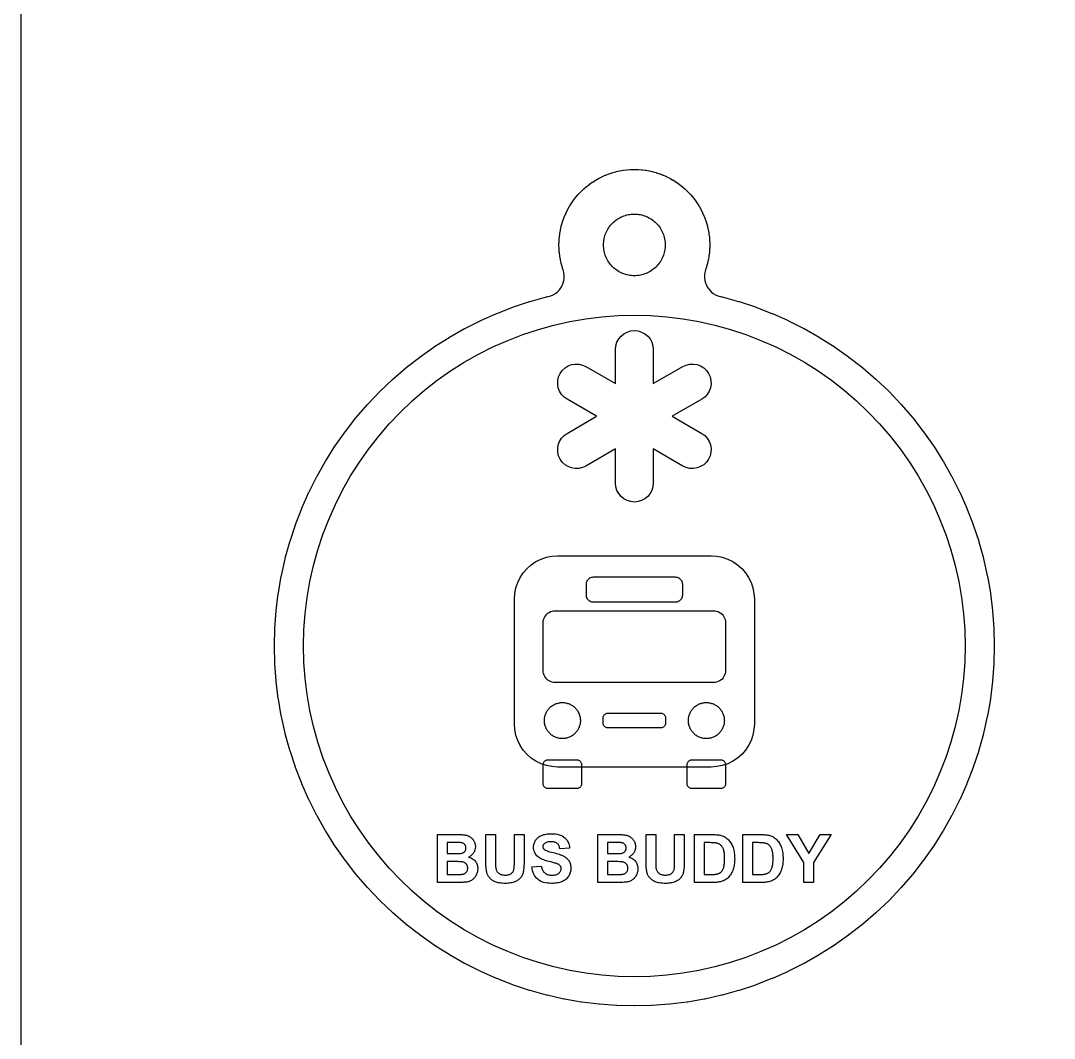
# Model space of a CAD drawing. Header units: millimetres. Extents: x 0 to 300, y 0 to 200.
# Drawn here: x 0 to 60.3, y 81.1 to 140.5 of the extents above; entities that cross this region are included whole.
import ezdxf

# ---------------------------------------------------------------- set-up
doc = ezdxf.new("R2010")
doc.units = ezdxf.units.MM
for name, color, linetype in [('CUT', 1, 'Continuous'), ('ENGRAVE', 5, 'Continuous'), ('SHEET', 8, 'Continuous')]:
    doc.layers.add(name, color=color, linetype=linetype)

msp = doc.modelspace()

# ---------------------------------------------------------------- linework, layer by layer
at = {"layer": 'CUT'}
for points in [[(30.782, 124.369), (30.929, 124.412), (31.07, 124.474), (31.202, 124.553), (31.323, 124.649), (31.43, 124.759), (31.523, 124.882), (31.599, 125.016), (31.657, 125.159), (31.696, 125.308), (31.716, 125.46), (31.716, 125.614), (31.697, 125.767), (31.658, 125.916), (31.601, 126.089), (31.592, 126.118), (31.543, 126.297), (31.535, 126.326), (31.495, 126.508), (31.489, 126.537), (31.457, 126.721), (31.453, 126.75), (31.43, 126.935), (31.427, 126.964), (31.413, 127.15), (31.412, 127.179), (31.407, 127.366), (31.407, 127.395), (31.412, 127.582), (31.413, 127.611), (31.427, 127.797), (31.43, 127.827), (31.453, 128.012), (31.457, 128.041), (31.489, 128.225), (31.495, 128.253), (31.535, 128.435), (31.543, 128.464), (31.592, 128.644), (31.601, 128.672), (31.659, 128.849), (31.669, 128.877), (31.736, 129.051), (31.748, 129.078), (31.823, 129.248), (31.836, 129.275), (31.92, 129.442), (31.934, 129.468), (32.026, 129.63), (32.041, 129.655), (32.141, 129.813), (32.157, 129.837), (32.264, 129.99), (32.282, 130.013), (32.397, 130.16), (32.415, 130.183), (32.537, 130.324), (32.557, 130.346), (32.685, 130.481), (32.706, 130.502), (32.841, 130.631), (32.863, 130.65), (33.004, 130.772), (33.027, 130.791), (33.174, 130.906), (33.198, 130.923), (33.35, 131.031), (33.375, 131.047), (33.532, 131.147), (33.558, 131.162), (33.72, 131.254), (33.746, 131.268), (33.912, 131.352), (33.939, 131.364), (34.11, 131.44), (34.137, 131.451), (34.311, 131.518), (34.339, 131.528), (34.516, 131.587), (34.544, 131.595), (34.724, 131.645), (34.752, 131.652), (34.934, 131.693), (34.963, 131.699), (35.147, 131.731), (35.176, 131.735), (35.361, 131.758), (35.39, 131.761), (35.576, 131.774), (35.606, 131.776), (35.792, 131.78), (35.822, 131.78), (36.008, 131.776), (36.037, 131.774), (36.223, 131.761), (36.253, 131.758), (36.438, 131.735), (36.467, 131.731), (36.651, 131.699), (36.68, 131.693), (36.862, 131.652), (36.89, 131.645), (37.07, 131.595), (37.098, 131.587), (37.275, 131.528), (37.303, 131.518), (37.477, 131.451), (37.504, 131.44), (37.675, 131.364), (37.701, 131.352), (37.868, 131.268), (37.894, 131.254), (38.056, 131.162), (38.081, 131.147), (38.239, 131.047), (38.263, 131.031), (38.416, 130.923), (38.44, 130.906), (38.587, 130.791), (38.609, 130.772), (38.751, 130.65), (38.772, 130.631), (38.907, 130.502), (38.928, 130.481), (39.057, 130.346), (39.077, 130.324), (39.198, 130.183), (39.217, 130.16), (39.332, 130.013), (39.349, 129.99), (39.457, 129.837), (39.473, 129.813), (39.573, 129.655), (39.588, 129.63), (39.68, 129.468), (39.694, 129.442), (39.778, 129.275), (39.79, 129.248), (39.866, 129.078), (39.877, 129.051), (39.944, 128.877), (39.954, 128.849), (40.013, 128.672), (40.021, 128.644), (40.071, 128.464), (40.078, 128.435), (40.119, 128.253), (40.125, 128.225), (40.157, 128.041), (40.161, 128.012), (40.184, 127.827), (40.187, 127.797), (40.2, 127.611), (40.202, 127.582), (40.206, 127.395), (40.206, 127.366), (40.202, 127.179), (40.2, 127.15), (40.187, 126.964), (40.184, 126.935), (40.161, 126.75), (40.157, 126.721), (40.125, 126.537), (40.119, 126.508), (40.078, 126.326), (40.071, 126.297), (40.021, 126.118), (40.013, 126.089), (39.955, 125.916), (39.917, 125.767), (39.897, 125.614), (39.898, 125.46), (39.918, 125.308), (39.957, 125.159), (40.015, 125.016), (40.091, 124.882), (40.183, 124.759), (40.291, 124.649), (40.411, 124.553), (40.543, 124.474), (40.684, 124.412), (40.832, 124.369), (40.895, 124.355), (40.924, 124.347), (41.889, 124.08), (41.917, 124.072), (42.868, 123.758), (42.895, 123.748), (43.829, 123.387), (43.857, 123.376), (44.772, 122.97), (44.799, 122.958), (45.693, 122.508), (45.719, 122.494), (46.59, 122), (46.615, 121.985), (47.461, 121.449), (47.486, 121.433), (48.304, 120.856), (48.328, 120.839), (49.117, 120.223), (49.14, 120.204), (49.898, 119.55), (49.92, 119.53), (50.645, 118.84), (50.666, 118.819), (51.357, 118.094), (51.376, 118.072), (52.03, 117.314), (52.049, 117.291), (52.665, 116.502), (52.683, 116.478), (53.259, 115.66), (53.276, 115.635), (53.811, 114.789), (53.826, 114.764), (54.32, 113.893), (54.334, 113.867), (54.784, 112.972), (54.797, 112.946), (55.202, 112.03), (55.214, 112.003), (55.574, 111.069), (55.584, 111.041), (55.898, 110.091), (55.907, 110.062), (56.174, 109.097), (56.181, 109.069), (56.4, 108.092), (56.406, 108.063), (56.577, 107.077), (56.581, 107.047), (56.704, 106.054), (56.707, 106.024), (56.78, 105.026), (56.782, 104.996), (56.806, 103.995), (56.806, 103.966), (56.782, 102.965), (56.78, 102.936), (56.707, 101.937), (56.704, 101.908), (56.581, 100.914), (56.577, 100.885), (56.406, 99.898), (56.4, 99.869), (56.181, 98.892), (56.174, 98.864), (55.907, 97.899), (55.898, 97.871), (55.584, 96.92), (55.574, 96.892), (55.214, 95.958), (55.202, 95.931), (54.797, 95.015), (54.784, 94.989), (54.334, 94.094), (54.32, 94.069), (53.826, 93.197), (53.811, 93.172), (53.276, 92.326), (53.259, 92.302), (52.683, 91.483), (52.665, 91.459), (52.049, 90.67), (52.03, 90.647), (51.376, 89.889), (51.357, 89.867), (50.666, 89.142), (50.645, 89.121), (49.92, 88.431), (49.898, 88.411), (49.14, 87.757), (49.117, 87.738), (48.328, 87.122), (48.304, 87.105), (47.486, 86.528), (47.461, 86.512), (46.615, 85.976), (46.59, 85.961), (45.719, 85.468), (45.693, 85.454), (44.799, 85.004), (44.772, 84.991), (43.857, 84.585), (43.829, 84.574), (42.895, 84.214), (42.868, 84.204), (41.917, 83.89), (41.889, 83.881), (40.924, 83.614), (40.895, 83.607), (39.918, 83.387), (39.889, 83.382), (38.903, 83.21), (38.874, 83.206), (37.88, 83.084), (37.851, 83.081), (36.852, 83.007), (36.823, 83.006), (35.822, 82.981), (35.792, 82.981), (34.791, 83.006), (34.762, 83.007), (33.763, 83.081), (33.734, 83.084), (32.74, 83.206), (32.711, 83.21), (31.724, 83.382), (31.696, 83.387), (30.719, 83.607), (30.69, 83.614), (29.725, 83.881), (29.697, 83.89), (28.746, 84.204), (28.718, 84.214), (27.784, 84.574), (27.757, 84.585), (26.842, 84.991), (26.815, 85.004), (25.921, 85.454), (25.895, 85.468), (25.024, 85.961), (24.998, 85.976), (24.152, 86.512), (24.128, 86.528), (23.309, 87.105), (23.286, 87.122), (22.496, 87.738), (22.473, 87.757), (21.715, 88.411), (21.693, 88.431), (20.968, 89.121), (20.947, 89.142), (20.257, 89.867), (20.237, 89.889), (19.583, 90.647), (19.565, 90.67), (18.949, 91.459), (18.931, 91.483), (18.354, 92.302), (18.338, 92.326), (17.802, 93.172), (17.787, 93.197), (17.294, 94.069), (17.28, 94.094), (16.83, 94.989), (16.817, 95.015), (16.411, 95.931), (16.4, 95.958), (16.04, 96.892), (16.03, 96.92), (15.716, 97.871), (15.707, 97.899), (15.44, 98.864), (15.433, 98.892), (15.214, 99.869), (15.208, 99.898), (15.037, 100.885), (15.032, 100.914), (14.91, 101.908), (14.907, 101.937), (14.833, 102.936), (14.832, 102.965), (14.807, 103.966), (14.807, 103.995), (14.832, 104.996), (14.833, 105.026), (14.907, 106.024), (14.91, 106.054), (15.032, 107.047), (15.037, 107.077), (15.208, 108.063), (15.214, 108.092), (15.433, 109.069), (15.44, 109.097), (15.707, 110.062), (15.716, 110.091), (16.03, 111.041), (16.04, 111.069), (16.4, 112.003), (16.411, 112.03), (16.817, 112.946), (16.83, 112.972), (17.28, 113.867), (17.294, 113.893), (17.787, 114.764), (17.802, 114.789), (18.338, 115.635), (18.354, 115.66), (18.931, 116.478), (18.949, 116.502), (19.565, 117.291), (19.583, 117.314), (20.237, 118.072), (20.257, 118.094), (20.947, 118.819), (20.968, 118.84), (21.693, 119.53), (21.715, 119.55), (22.473, 120.204), (22.496, 120.223), (23.286, 120.839), (23.309, 120.856), (24.128, 121.433), (24.152, 121.449), (24.998, 121.985), (25.024, 122), (25.895, 122.494), (25.921, 122.508), (26.815, 122.958), (26.842, 122.97), (27.757, 123.376), (27.784, 123.387), (28.718, 123.748), (28.746, 123.758), (29.697, 124.072), (29.725, 124.08), (30.69, 124.347), (30.719, 124.355)], [(37.607, 127.381), (37.605, 127.292), (37.598, 127.204), (37.587, 127.117), (37.572, 127.029), (37.553, 126.943), (37.529, 126.858), (37.502, 126.774), (37.47, 126.692), (37.434, 126.611), (37.394, 126.532), (37.351, 126.455), (37.303, 126.381), (37.253, 126.308), (37.198, 126.239), (37.141, 126.172), (37.08, 126.108), (37.016, 126.047), (36.949, 125.989), (36.879, 125.935), (36.807, 125.884), (36.732, 125.837), (36.655, 125.793), (36.576, 125.753), (36.496, 125.718), (36.413, 125.686), (36.329, 125.658), (36.244, 125.635), (36.158, 125.615), (36.071, 125.6), (35.983, 125.589), (35.895, 125.583), (35.807, 125.581), (35.719, 125.583), (35.63, 125.589), (35.543, 125.6), (35.456, 125.615), (35.369, 125.635), (35.284, 125.658), (35.2, 125.686), (35.118, 125.718), (35.037, 125.753), (34.958, 125.793), (34.881, 125.837), (34.807, 125.884), (34.735, 125.935), (34.665, 125.989), (34.598, 126.047), (34.534, 126.108), (34.473, 126.172), (34.415, 126.239), (34.361, 126.308), (34.31, 126.381), (34.263, 126.455), (34.219, 126.532), (34.18, 126.611), (34.144, 126.692), (34.112, 126.774), (34.084, 126.858), (34.061, 126.943), (34.041, 127.029), (34.026, 127.117), (34.016, 127.204), (34.009, 127.292), (34.007, 127.381), (34.009, 127.469), (34.016, 127.557), (34.026, 127.645), (34.041, 127.732), (34.061, 127.818), (34.084, 127.903), (34.112, 127.987), (34.144, 128.069), (34.18, 128.15), (34.219, 128.229), (34.263, 128.306), (34.31, 128.381), (34.361, 128.453), (34.415, 128.523), (34.473, 128.589), (34.534, 128.653), (34.598, 128.714), (34.665, 128.772), (34.735, 128.826), (34.807, 128.877), (34.881, 128.925), (34.958, 128.968), (35.037, 129.008), (35.118, 129.044), (35.2, 129.075), (35.284, 129.103), (35.369, 129.127), (35.456, 129.146), (35.543, 129.161), (35.63, 129.172), (35.719, 129.178), (35.807, 129.181), (35.895, 129.178), (35.983, 129.172), (36.071, 129.161), (36.158, 129.146), (36.244, 129.127), (36.329, 129.103), (36.413, 129.075), (36.496, 129.044), (36.576, 129.008), (36.655, 128.968), (36.732, 128.925), (36.807, 128.877), (36.879, 128.826), (36.949, 128.772), (37.016, 128.714), (37.08, 128.653), (37.141, 128.589), (37.198, 128.523), (37.253, 128.453), (37.303, 128.381), (37.351, 128.306), (37.394, 128.229), (37.434, 128.15), (37.47, 128.069), (37.502, 127.987), (37.529, 127.903), (37.553, 127.818), (37.572, 127.732), (37.587, 127.645), (37.598, 127.557), (37.605, 127.469)]]:
    msp.add_lwpolyline(points, close=True, dxfattribs=at)
at = {"layer": 'ENGRAVE'}
for points in [[(55.083, 103.034), (55.013, 102.089), (54.897, 101.149), (54.736, 100.216), (54.528, 99.291), (54.275, 98.378), (53.978, 97.479), (53.637, 96.595), (53.253, 95.729), (52.827, 94.883), (52.361, 94.059), (51.854, 93.258), (51.308, 92.484), (50.726, 91.737), (50.107, 91.02), (49.454, 90.334), (48.768, 89.681), (48.05, 89.062), (47.304, 88.479), (46.529, 87.934), (45.729, 87.427), (44.905, 86.96), (44.058, 86.534), (43.192, 86.15), (42.309, 85.809), (41.409, 85.512), (40.496, 85.26), (39.572, 85.052), (38.639, 84.89), (37.699, 84.774), (36.754, 84.704), (35.807, 84.681), (34.86, 84.704), (33.915, 84.774), (32.975, 84.89), (32.042, 85.052), (31.117, 85.26), (30.205, 85.512), (29.305, 85.809), (28.421, 86.15), (27.555, 86.534), (26.709, 86.96), (25.885, 87.427), (25.085, 87.934), (24.31, 88.479), (23.563, 89.062), (22.846, 89.681), (22.16, 90.334), (21.507, 91.02), (20.888, 91.737), (20.305, 92.484), (19.76, 93.258), (19.253, 94.059), (18.786, 94.883), (18.36, 95.729), (17.976, 96.595), (17.636, 97.479), (17.338, 98.378), (17.086, 99.291), (16.878, 100.216), (16.716, 101.149), (16.6, 102.089), (16.531, 103.034), (16.507, 103.981), (16.531, 104.928), (16.6, 105.872), (16.716, 106.812), (16.878, 107.746), (17.086, 108.67), (17.338, 109.583), (17.636, 110.482), (17.976, 111.366), (18.36, 112.232), (18.786, 113.078), (19.253, 113.903), (19.76, 114.703), (20.305, 115.477), (20.888, 116.224), (21.507, 116.941), (22.16, 117.627), (22.846, 118.281), (23.563, 118.899), (24.31, 119.482), (25.085, 120.028), (25.885, 120.534), (26.709, 121.001), (27.555, 121.427), (28.421, 121.811), (29.305, 122.152), (30.205, 122.449), (31.117, 122.702), (32.042, 122.909), (32.975, 123.071), (33.915, 123.187), (34.86, 123.257), (35.807, 123.28), (36.754, 123.257), (37.699, 123.187), (38.639, 123.071), (39.572, 122.909), (40.496, 122.702), (41.409, 122.449), (42.309, 122.152), (43.192, 121.811), (44.058, 121.427), (44.905, 121.001), (45.729, 120.534), (46.529, 120.028), (47.304, 119.482), (48.05, 118.899), (48.768, 118.281), (49.454, 117.627), (50.107, 116.941), (50.726, 116.224), (51.308, 115.477), (51.854, 114.703), (52.361, 113.903), (52.827, 113.078), (53.253, 112.232), (53.637, 111.366), (53.978, 110.482), (54.275, 109.583), (54.528, 108.67), (54.736, 107.746), (54.897, 106.812), (55.013, 105.872), (55.083, 104.928), (55.106, 103.981)], [(34.791, 121.702), (34.892, 121.892), (35.029, 122.058), (35.196, 122.195), (35.386, 122.297), (35.592, 122.36), (35.807, 122.381), (36.021, 122.36), (36.228, 122.297), (36.418, 122.195), (36.585, 122.058), (36.721, 121.892), (36.823, 121.702), (36.886, 121.495), (36.907, 121.281), (36.907, 119.286), (38.634, 120.283), (38.831, 120.372), (39.041, 120.421), (39.256, 120.428), (39.469, 120.393), (39.671, 120.317), (39.854, 120.203), (40.011, 120.056), (40.137, 119.881), (40.226, 119.684), (40.275, 119.474), (40.282, 119.259), (40.247, 119.046), (40.171, 118.844), (40.057, 118.661), (39.91, 118.504), (39.734, 118.378), (38.007, 117.381), (39.734, 116.383), (39.91, 116.258), (40.057, 116.1), (40.171, 115.917), (40.247, 115.715), (40.282, 115.503), (40.275, 115.287), (40.226, 115.077), (40.137, 114.881), (40.011, 114.705), (39.854, 114.558), (39.671, 114.444), (39.469, 114.368), (39.256, 114.333), (39.041, 114.34), (38.831, 114.389), (38.634, 114.478), (36.907, 115.475), (36.907, 113.481), (36.886, 113.266), (36.823, 113.06), (36.721, 112.87), (36.585, 112.703), (36.418, 112.566), (36.228, 112.464), (36.021, 112.402), (35.807, 112.381), (35.592, 112.402), (35.386, 112.464), (35.196, 112.566), (35.029, 112.703), (34.892, 112.87), (34.791, 113.06), (34.728, 113.266), (34.707, 113.481), (34.707, 115.475), (32.979, 114.478), (32.783, 114.389), (32.573, 114.34), (32.357, 114.333), (32.145, 114.368), (31.943, 114.444), (31.76, 114.558), (31.602, 114.705), (31.477, 114.881), (31.388, 115.077), (31.339, 115.287), (31.332, 115.503), (31.367, 115.715), (31.443, 115.917), (31.557, 116.1), (31.704, 116.258), (31.879, 116.383), (33.607, 117.381), (31.879, 118.378), (31.704, 118.504), (31.557, 118.661), (31.443, 118.844), (31.367, 119.046), (31.332, 119.259), (31.339, 119.474), (31.388, 119.684), (31.477, 119.881), (31.602, 120.056), (31.76, 120.203), (31.943, 120.317), (32.145, 120.393), (32.357, 120.428), (32.573, 120.421), (32.783, 120.372), (32.979, 120.283), (34.707, 119.286), (34.707, 121.281), (34.728, 121.495)], [(31.327, 96.921), (30.998, 96.942), (30.675, 97.007), (30.362, 97.112), (30.067, 97.258), (29.793, 97.441), (29.545, 97.659), (29.328, 97.907), (29.144, 98.181), (28.999, 98.476), (28.893, 98.788), (28.828, 99.112), (28.807, 99.441), (28.807, 106.721), (28.828, 107.05), (28.893, 107.373), (28.999, 107.685), (29.144, 107.981), (29.328, 108.255), (29.545, 108.503), (29.793, 108.72), (30.067, 108.903), (30.362, 109.049), (30.675, 109.155), (30.998, 109.219), (31.327, 109.241), (40.287, 109.241), (40.616, 109.219), (40.939, 109.155), (41.251, 109.049), (41.547, 108.903), (41.821, 108.72), (42.069, 108.503), (42.286, 108.255), (42.469, 107.981), (42.615, 107.685), (42.721, 107.373), (42.785, 107.05), (42.807, 106.721), (42.807, 99.441), (42.785, 99.112), (42.721, 98.788), (42.615, 98.476), (42.469, 98.181), (42.286, 97.907), (42.069, 97.659), (41.821, 97.441), (41.547, 97.258), (41.251, 97.112), (40.939, 97.007), (40.616, 96.942), (40.287, 96.921)], [(33.427, 106.53), (33.372, 106.534), (33.318, 106.545), (33.266, 106.562), (33.217, 106.587), (33.171, 106.617), (33.13, 106.653), (33.094, 106.695), (33.063, 106.74), (33.039, 106.79), (33.021, 106.842), (33.01, 106.895), (33.007, 106.95), (33.007, 107.589), (33.01, 107.643), (33.021, 107.697), (33.039, 107.749), (33.063, 107.799), (33.094, 107.844), (33.13, 107.886), (33.171, 107.922), (33.217, 107.952), (33.266, 107.977), (33.318, 107.994), (33.372, 108.005), (33.427, 108.009), (38.187, 108.009), (38.242, 108.005), (38.296, 107.994), (38.348, 107.977), (38.397, 107.952), (38.443, 107.922), (38.484, 107.886), (38.52, 107.844), (38.551, 107.799), (38.575, 107.749), (38.593, 107.697), (38.603, 107.643), (38.607, 107.589), (38.607, 106.95), (38.603, 106.895), (38.593, 106.842), (38.575, 106.79), (38.551, 106.74), (38.52, 106.695), (38.484, 106.653), (38.443, 106.617), (38.397, 106.587), (38.348, 106.562), (38.296, 106.545), (38.242, 106.534), (38.187, 106.53)], [(31.187, 101.849), (31.095, 101.855), (31.006, 101.873), (30.919, 101.902), (30.837, 101.942), (30.761, 101.993), (30.692, 102.054), (30.632, 102.123), (30.581, 102.199), (30.54, 102.281), (30.511, 102.367), (30.493, 102.457), (30.487, 102.549), (30.487, 105.337), (30.493, 105.429), (30.511, 105.519), (30.54, 105.605), (30.581, 105.687), (30.632, 105.764), (30.692, 105.832), (30.761, 105.893), (30.837, 105.944), (30.919, 105.984), (31.006, 106.014), (31.095, 106.031), (31.187, 106.037), (40.427, 106.037), (40.518, 106.031), (40.608, 106.014), (40.695, 105.984), (40.777, 105.944), (40.853, 105.893), (40.922, 105.832), (40.982, 105.764), (41.033, 105.687), (41.074, 105.605), (41.103, 105.519), (41.121, 105.429), (41.127, 105.337), (41.127, 102.549), (41.121, 102.457), (41.103, 102.367), (41.074, 102.281), (41.033, 102.199), (40.982, 102.123), (40.922, 102.054), (40.853, 101.993), (40.777, 101.942), (40.695, 101.902), (40.608, 101.873), (40.518, 101.855), (40.427, 101.849)], [(32.656, 99.58), (32.652, 99.528), (32.645, 99.477), (32.637, 99.426), (32.625, 99.376), (32.612, 99.326), (32.595, 99.277), (32.577, 99.229), (32.556, 99.182), (32.533, 99.136), (32.507, 99.091), (32.48, 99.048), (32.45, 99.006), (32.419, 98.965), (32.385, 98.926), (32.349, 98.889), (32.312, 98.853), (32.273, 98.819), (32.232, 98.788), (32.19, 98.758), (32.147, 98.73), (32.102, 98.705), (32.056, 98.682), (32.009, 98.661), (31.961, 98.642), (31.912, 98.626), (31.862, 98.613), (31.812, 98.601), (31.761, 98.592), (31.71, 98.586), (31.658, 98.582), (31.607, 98.581), (31.555, 98.582), (31.504, 98.586), (31.453, 98.592), (31.402, 98.601), (31.352, 98.613), (31.302, 98.626), (31.253, 98.642), (31.205, 98.661), (31.158, 98.682), (31.112, 98.705), (31.067, 98.73), (31.023, 98.758), (30.981, 98.788), (30.941, 98.819), (30.902, 98.853), (30.864, 98.889), (30.829, 98.926), (30.795, 98.965), (30.763, 99.006), (30.734, 99.048), (30.706, 99.091), (30.681, 99.136), (30.658, 99.182), (30.637, 99.229), (30.618, 99.277), (30.602, 99.326), (30.588, 99.376), (30.577, 99.426), (30.568, 99.477), (30.562, 99.528), (30.558, 99.58), (30.557, 99.631), (30.558, 99.683), (30.562, 99.734), (30.568, 99.785), (30.577, 99.836), (30.588, 99.886), (30.602, 99.936), (30.618, 99.985), (30.637, 100.033), (30.658, 100.08), (30.681, 100.126), (30.706, 100.171), (30.734, 100.214), (30.763, 100.257), (30.795, 100.297), (30.829, 100.336), (30.864, 100.374), (30.902, 100.409), (30.941, 100.443), (30.981, 100.474), (31.023, 100.504), (31.067, 100.532), (31.112, 100.557), (31.158, 100.58), (31.205, 100.601), (31.253, 100.62), (31.302, 100.636), (31.352, 100.65), (31.402, 100.661), (31.453, 100.67), (31.504, 100.676), (31.555, 100.68), (31.607, 100.681), (31.658, 100.68), (31.71, 100.676), (31.761, 100.67), (31.812, 100.661), (31.862, 100.65), (31.912, 100.636), (31.961, 100.62), (32.009, 100.601), (32.056, 100.58), (32.102, 100.557), (32.147, 100.532), (32.19, 100.504), (32.232, 100.474), (32.273, 100.443), (32.312, 100.409), (32.349, 100.374), (32.385, 100.336), (32.419, 100.297), (32.45, 100.257), (32.48, 100.214), (32.507, 100.171), (32.533, 100.126), (32.556, 100.08), (32.577, 100.033), (32.595, 99.985), (32.612, 99.936), (32.625, 99.886), (32.637, 99.836), (32.645, 99.785), (32.652, 99.734), (32.656, 99.683), (32.657, 99.631)], [(41.056, 99.58), (41.052, 99.528), (41.045, 99.477), (41.037, 99.426), (41.025, 99.376), (41.012, 99.326), (40.995, 99.277), (40.977, 99.229), (40.956, 99.182), (40.933, 99.136), (40.907, 99.091), (40.88, 99.048), (40.85, 99.006), (40.819, 98.965), (40.785, 98.926), (40.749, 98.889), (40.712, 98.853), (40.673, 98.819), (40.632, 98.788), (40.59, 98.758), (40.547, 98.73), (40.502, 98.705), (40.456, 98.682), (40.409, 98.661), (40.361, 98.642), (40.312, 98.626), (40.262, 98.613), (40.212, 98.601), (40.161, 98.592), (40.11, 98.586), (40.058, 98.582), (40.007, 98.581), (39.955, 98.582), (39.904, 98.586), (39.853, 98.592), (39.802, 98.601), (39.752, 98.613), (39.702, 98.626), (39.653, 98.642), (39.605, 98.661), (39.558, 98.682), (39.512, 98.705), (39.467, 98.73), (39.423, 98.758), (39.381, 98.788), (39.341, 98.819), (39.302, 98.853), (39.264, 98.889), (39.229, 98.926), (39.195, 98.965), (39.163, 99.006), (39.134, 99.048), (39.106, 99.091), (39.081, 99.136), (39.058, 99.182), (39.037, 99.229), (39.018, 99.277), (39.002, 99.326), (38.988, 99.376), (38.977, 99.426), (38.968, 99.477), (38.962, 99.528), (38.958, 99.58), (38.957, 99.631), (38.958, 99.683), (38.962, 99.734), (38.968, 99.785), (38.977, 99.836), (38.988, 99.886), (39.002, 99.936), (39.018, 99.985), (39.037, 100.033), (39.058, 100.08), (39.081, 100.126), (39.106, 100.171), (39.134, 100.214), (39.163, 100.257), (39.195, 100.297), (39.229, 100.336), (39.264, 100.374), (39.302, 100.409), (39.341, 100.443), (39.381, 100.474), (39.423, 100.504), (39.467, 100.532), (39.512, 100.557), (39.558, 100.58), (39.605, 100.601), (39.653, 100.62), (39.702, 100.636), (39.752, 100.65), (39.802, 100.661), (39.853, 100.67), (39.904, 100.676), (39.955, 100.68), (40.007, 100.681), (40.058, 100.68), (40.11, 100.676), (40.161, 100.67), (40.212, 100.661), (40.262, 100.65), (40.312, 100.636), (40.361, 100.62), (40.409, 100.601), (40.456, 100.58), (40.502, 100.557), (40.547, 100.532), (40.59, 100.504), (40.632, 100.474), (40.673, 100.443), (40.712, 100.409), (40.749, 100.374), (40.785, 100.336), (40.819, 100.297), (40.85, 100.257), (40.88, 100.214), (40.907, 100.171), (40.933, 100.126), (40.956, 100.08), (40.977, 100.033), (40.995, 99.985), (41.012, 99.936), (41.025, 99.886), (41.037, 99.836), (41.045, 99.785), (41.052, 99.734), (41.056, 99.683), (41.057, 99.631)], [(34.267, 99.2), (34.23, 99.202), (34.194, 99.209), (34.16, 99.221), (34.127, 99.237), (34.096, 99.258), (34.069, 99.282), (34.045, 99.309), (34.024, 99.34), (34.008, 99.373), (33.996, 99.407), (33.989, 99.443), (33.987, 99.48), (33.987, 99.782), (33.989, 99.819), (33.996, 99.855), (34.008, 99.889), (34.024, 99.922), (34.045, 99.953), (34.069, 99.98), (34.096, 100.004), (34.127, 100.025), (34.16, 100.041), (34.194, 100.053), (34.23, 100.06), (34.267, 100.062), (37.347, 100.062), (37.383, 100.06), (37.419, 100.053), (37.454, 100.041), (37.487, 100.025), (37.517, 100.004), (37.545, 99.98), (37.569, 99.953), (37.589, 99.922), (37.606, 99.889), (37.617, 99.855), (37.624, 99.819), (37.627, 99.782), (37.627, 99.48), (37.624, 99.443), (37.617, 99.407), (37.606, 99.373), (37.589, 99.34), (37.569, 99.309), (37.545, 99.282), (37.517, 99.258), (37.487, 99.237), (37.454, 99.221), (37.419, 99.209), (37.383, 99.202), (37.347, 99.2)], [(30.767, 95.661), (30.73, 95.663), (30.694, 95.67), (30.66, 95.682), (30.627, 95.698), (30.596, 95.719), (30.569, 95.743), (30.545, 95.77), (30.524, 95.801), (30.508, 95.834), (30.496, 95.868), (30.489, 95.904), (30.487, 95.941), (30.487, 97.061), (30.489, 97.097), (30.496, 97.133), (30.508, 97.168), (30.524, 97.201), (30.545, 97.231), (30.569, 97.259), (30.596, 97.283), (30.627, 97.303), (30.66, 97.319), (30.694, 97.331), (30.73, 97.338), (30.767, 97.341), (32.447, 97.341), (32.483, 97.338), (32.519, 97.331), (32.554, 97.319), (32.587, 97.303), (32.617, 97.283), (32.645, 97.259), (32.669, 97.231), (32.689, 97.201), (32.706, 97.168), (32.717, 97.133), (32.724, 97.097), (32.727, 97.061), (32.727, 95.941), (32.724, 95.904), (32.717, 95.868), (32.706, 95.834), (32.689, 95.801), (32.669, 95.77), (32.645, 95.743), (32.617, 95.719), (32.587, 95.698), (32.554, 95.682), (32.519, 95.67), (32.483, 95.663), (32.447, 95.661)], [(39.167, 95.661), (39.13, 95.663), (39.094, 95.67), (39.06, 95.682), (39.027, 95.698), (38.996, 95.719), (38.969, 95.743), (38.945, 95.77), (38.924, 95.801), (38.908, 95.834), (38.896, 95.868), (38.889, 95.904), (38.887, 95.941), (38.887, 97.061), (38.889, 97.097), (38.896, 97.133), (38.908, 97.168), (38.924, 97.201), (38.945, 97.231), (38.969, 97.259), (38.996, 97.283), (39.027, 97.303), (39.06, 97.319), (39.094, 97.331), (39.13, 97.338), (39.167, 97.341), (40.847, 97.341), (40.883, 97.338), (40.919, 97.331), (40.954, 97.319), (40.987, 97.303), (41.017, 97.283), (41.045, 97.259), (41.069, 97.231), (41.089, 97.201), (41.106, 97.168), (41.117, 97.133), (41.124, 97.097), (41.127, 97.061), (41.127, 95.941), (41.124, 95.904), (41.117, 95.868), (41.106, 95.834), (41.089, 95.801), (41.069, 95.77), (41.045, 95.743), (41.017, 95.719), (40.987, 95.698), (40.954, 95.682), (40.919, 95.67), (40.883, 95.663), (40.847, 95.661)], [(25.79, 92.971), (25.844, 92.966), (25.893, 92.96), (25.936, 92.954), (25.976, 92.946), (26.016, 92.936), (26.054, 92.925), (26.091, 92.911), (26.127, 92.896), (26.162, 92.879), (26.196, 92.859), (26.228, 92.838), (26.26, 92.815), (26.29, 92.791), (26.319, 92.764), (26.347, 92.736), (26.373, 92.706), (26.398, 92.674), (26.421, 92.64), (26.443, 92.604), (26.463, 92.567), (26.481, 92.529), (26.496, 92.49), (26.508, 92.449), (26.517, 92.408), (26.524, 92.365), (26.528, 92.322), (26.529, 92.277), (26.528, 92.228), (26.523, 92.181), (26.514, 92.134), (26.503, 92.088), (26.488, 92.044), (26.47, 92), (26.448, 91.957), (26.423, 91.916), (26.396, 91.876), (26.366, 91.839), (26.333, 91.804), (26.298, 91.772), (26.261, 91.743), (26.222, 91.716), (26.18, 91.691), (26.136, 91.669), (26.198, 91.649), (26.256, 91.626), (26.311, 91.599), (26.362, 91.569), (26.409, 91.535), (26.453, 91.499), (26.493, 91.459), (26.529, 91.415), (26.561, 91.37), (26.589, 91.322), (26.613, 91.272), (26.632, 91.22), (26.647, 91.166), (26.658, 91.111), (26.665, 91.053), (26.667, 90.993), (26.665, 90.946), (26.661, 90.899), (26.654, 90.852), (26.645, 90.805), (26.632, 90.759), (26.617, 90.713), (26.599, 90.667), (26.578, 90.622), (26.555, 90.578), (26.529, 90.536), (26.502, 90.497), (26.473, 90.46), (26.442, 90.425), (26.408, 90.392), (26.373, 90.362), (26.335, 90.333), (26.296, 90.308), (26.254, 90.285), (26.21, 90.264), (26.164, 90.246), (26.115, 90.231), (26.064, 90.218), (26.011, 90.208), (25.956, 90.201), (25.915, 90.197), (25.861, 90.194), (25.794, 90.191), (25.715, 90.188), (25.624, 90.186), (25.52, 90.184), (25.403, 90.183), (25.274, 90.182), (24.321, 90.182), (24.321, 92.982), (25.441, 92.982), (25.521, 92.981), (25.596, 92.98), (25.666, 92.978), (25.731, 92.975)], [(27.707, 91.3), (27.709, 91.23), (27.711, 91.168), (27.714, 91.113), (27.718, 91.067), (27.722, 91.028), (27.727, 90.997), (27.737, 90.955), (27.751, 90.915), (27.768, 90.878), (27.788, 90.842), (27.811, 90.809), (27.838, 90.777), (27.867, 90.748), (27.9, 90.721), (27.935, 90.697), (27.974, 90.676), (28.016, 90.658), (28.061, 90.643), (28.109, 90.632), (28.161, 90.624), (28.215, 90.619), (28.273, 90.617), (28.331, 90.619), (28.386, 90.623), (28.437, 90.631), (28.484, 90.642), (28.528, 90.656), (28.567, 90.672), (28.603, 90.692), (28.636, 90.715), (28.665, 90.741), (28.691, 90.767), (28.714, 90.796), (28.734, 90.825), (28.751, 90.856), (28.764, 90.888), (28.775, 90.922), (28.783, 90.957), (28.789, 90.996), (28.794, 91.04), (28.798, 91.091), (28.802, 91.148), (28.804, 91.21), (28.806, 91.278), (28.807, 91.353), (28.808, 91.433), (28.808, 92.982), (29.373, 92.982), (29.373, 91.511), (29.372, 91.39), (29.37, 91.277), (29.367, 91.174), (29.362, 91.081), (29.355, 90.996), (29.347, 90.921), (29.338, 90.855), (29.327, 90.799), (29.315, 90.747), (29.3, 90.698), (29.282, 90.652), (29.262, 90.607), (29.24, 90.564), (29.215, 90.523), (29.188, 90.484), (29.158, 90.447), (29.126, 90.412), (29.091, 90.379), (29.054, 90.348), (29.014, 90.318), (28.972, 90.291), (28.927, 90.265), (28.879, 90.241), (28.829, 90.219), (28.775, 90.199), (28.718, 90.182), (28.656, 90.167), (28.591, 90.155), (28.522, 90.146), (28.448, 90.139), (28.371, 90.135), (28.29, 90.134), (28.193, 90.135), (28.102, 90.14), (28.017, 90.147), (27.938, 90.157), (27.865, 90.17), (27.798, 90.186), (27.737, 90.205), (27.682, 90.226), (27.631, 90.251), (27.584, 90.276), (27.539, 90.304), (27.496, 90.333), (27.457, 90.364), (27.42, 90.397), (27.386, 90.431), (27.354, 90.467), (27.326, 90.504), (27.299, 90.542), (27.276, 90.58), (27.255, 90.619), (27.236, 90.658), (27.22, 90.697), (27.207, 90.737), (27.196, 90.778), (27.183, 90.841), (27.172, 90.912), (27.162, 90.99), (27.154, 91.075), (27.148, 91.168), (27.144, 91.267), (27.141, 91.374), (27.14, 91.488), (27.14, 92.982), (27.706, 92.982), (27.706, 91.465), (27.706, 91.379)], [(30.427, 90.959), (30.451, 90.906), (30.478, 90.857), (30.508, 90.813), (30.541, 90.774), (30.577, 90.739), (30.617, 90.709), (30.66, 90.682), (30.706, 90.66), (30.756, 90.642), (30.809, 90.628), (30.865, 90.618), (30.924, 90.611), (30.987, 90.609), (31.053, 90.611), (31.115, 90.617), (31.173, 90.626), (31.227, 90.638), (31.276, 90.655), (31.321, 90.674), (31.362, 90.698), (31.399, 90.725), (31.431, 90.754), (31.459, 90.785), (31.483, 90.817), (31.503, 90.85), (31.518, 90.885), (31.528, 90.92), (31.535, 90.957), (31.537, 90.995), (31.536, 91.02), (31.533, 91.043), (31.529, 91.066), (31.523, 91.087), (31.514, 91.108), (31.504, 91.128), (31.493, 91.146), (31.479, 91.164), (31.463, 91.181), (31.444, 91.198), (31.423, 91.214), (31.399, 91.229), (31.372, 91.244), (31.343, 91.259), (31.31, 91.272), (31.275, 91.286), (31.247, 91.295), (31.21, 91.306), (31.165, 91.319), (31.113, 91.333), (31.052, 91.349), (30.984, 91.367), (30.907, 91.387), (30.823, 91.408), (30.713, 91.437), (30.612, 91.467), (30.52, 91.5), (30.436, 91.533), (30.361, 91.569), (30.294, 91.606), (30.235, 91.644), (30.185, 91.685), (30.124, 91.744), (30.072, 91.807), (30.028, 91.872), (29.992, 91.941), (29.963, 92.013), (29.943, 92.088), (29.931, 92.167), (29.927, 92.248), (29.929, 92.301), (29.935, 92.353), (29.944, 92.405), (29.957, 92.455), (29.974, 92.505), (29.995, 92.553), (30.02, 92.601), (30.048, 92.648), (30.08, 92.693), (30.116, 92.736), (30.154, 92.775), (30.196, 92.812), (30.242, 92.846), (30.29, 92.878), (30.342, 92.906), (30.398, 92.932), (30.456, 92.955), (30.518, 92.975), (30.582, 92.991), (30.65, 93.005), (30.72, 93.016), (30.793, 93.023), (30.87, 93.028), (30.949, 93.029), (31.077, 93.026), (31.196, 93.015), (31.308, 92.997), (31.411, 92.972), (31.506, 92.939), (31.593, 92.899), (31.672, 92.852), (31.742, 92.798), (31.805, 92.738), (31.86, 92.673), (31.907, 92.603), (31.946, 92.528), (31.977, 92.449), (32, 92.365), (32.015, 92.275), (32.022, 92.181), (31.457, 92.157), (31.447, 92.209), (31.434, 92.257), (31.418, 92.301), (31.4, 92.342), (31.379, 92.379), (31.356, 92.412), (31.33, 92.441), (31.301, 92.467), (31.27, 92.489), (31.234, 92.508), (31.195, 92.524), (31.152, 92.538), (31.105, 92.548), (31.055, 92.556), (31.001, 92.56), (30.943, 92.561), (30.883, 92.56), (30.827, 92.555), (30.773, 92.547), (30.723, 92.536), (30.677, 92.522), (30.634, 92.504), (30.594, 92.484), (30.557, 92.46), (30.536, 92.443), (30.518, 92.425), (30.503, 92.405), (30.49, 92.384), (30.48, 92.362), (30.473, 92.338), (30.469, 92.313), (30.468, 92.286), (30.469, 92.262), (30.473, 92.239), (30.479, 92.216), (30.489, 92.194), (30.5, 92.173), (30.515, 92.154), (30.532, 92.135), (30.552, 92.116), (30.583, 92.094), (30.624, 92.071), (30.675, 92.048), (30.735, 92.025), (30.805, 92.001), (30.884, 91.977), (30.973, 91.953), (31.071, 91.929), (31.171, 91.905), (31.264, 91.88), (31.35, 91.855), (31.43, 91.83), (31.503, 91.805), (31.569, 91.779), (31.629, 91.754), (31.681, 91.728), (31.729, 91.701), (31.775, 91.671), (31.818, 91.639), (31.858, 91.605), (31.895, 91.568), (31.93, 91.529), (31.961, 91.487), (31.991, 91.443), (32.017, 91.397), (32.04, 91.348), (32.059, 91.296), (32.075, 91.241), (32.087, 91.184), (32.095, 91.125), (32.101, 91.062), (32.102, 90.997), (32.1, 90.937), (32.094, 90.879), (32.084, 90.821), (32.069, 90.764), (32.05, 90.708), (32.027, 90.653), (32, 90.599), (31.969, 90.546), (31.934, 90.496), (31.895, 90.448), (31.853, 90.404), (31.807, 90.363), (31.758, 90.326), (31.706, 90.292), (31.65, 90.261), (31.591, 90.234), (31.528, 90.21), (31.461, 90.189), (31.39, 90.172), (31.316, 90.157), (31.238, 90.146), (31.156, 90.138), (31.071, 90.134), (30.981, 90.132), (30.852, 90.136), (30.731, 90.147), (30.618, 90.166), (30.512, 90.193), (30.414, 90.228), (30.323, 90.27), (30.241, 90.32), (30.166, 90.377), (30.098, 90.442), (30.038, 90.514), (29.985, 90.593), (29.938, 90.679), (29.9, 90.772), (29.868, 90.872), (29.843, 90.979), (29.826, 91.093), (30.376, 91.146), (30.39, 91.079), (30.407, 91.017)], [(35.135, 92.971), (35.189, 92.966), (35.238, 92.96), (35.282, 92.954), (35.322, 92.946), (35.361, 92.936), (35.399, 92.925), (35.436, 92.911), (35.472, 92.896), (35.507, 92.879), (35.541, 92.859), (35.574, 92.838), (35.605, 92.815), (35.636, 92.791), (35.664, 92.764), (35.692, 92.736), (35.718, 92.706), (35.743, 92.674), (35.767, 92.64), (35.789, 92.604), (35.809, 92.567), (35.826, 92.529), (35.841, 92.49), (35.853, 92.449), (35.863, 92.408), (35.869, 92.365), (35.873, 92.322), (35.875, 92.277), (35.873, 92.228), (35.868, 92.181), (35.86, 92.134), (35.848, 92.088), (35.833, 92.044), (35.815, 92), (35.793, 91.957), (35.769, 91.916), (35.741, 91.876), (35.711, 91.839), (35.679, 91.804), (35.644, 91.772), (35.607, 91.743), (35.567, 91.716), (35.525, 91.691), (35.481, 91.669), (35.543, 91.649), (35.602, 91.626), (35.656, 91.599), (35.708, 91.569), (35.755, 91.535), (35.798, 91.499), (35.838, 91.459), (35.875, 91.415), (35.907, 91.37), (35.935, 91.322), (35.958, 91.272), (35.978, 91.22), (35.993, 91.166), (36.004, 91.111), (36.01, 91.053), (36.012, 90.993), (36.011, 90.946), (36.007, 90.899), (36, 90.852), (35.99, 90.805), (35.977, 90.759), (35.962, 90.713), (35.944, 90.667), (35.923, 90.622), (35.9, 90.578), (35.875, 90.536), (35.848, 90.497), (35.818, 90.46), (35.787, 90.425), (35.754, 90.392), (35.718, 90.362), (35.681, 90.333), (35.641, 90.308), (35.599, 90.285), (35.555, 90.264), (35.509, 90.246), (35.461, 90.231), (35.41, 90.218), (35.357, 90.208), (35.302, 90.201), (35.26, 90.197), (35.206, 90.194), (35.14, 90.191), (35.061, 90.188), (34.969, 90.186), (34.865, 90.184), (34.749, 90.183), (34.62, 90.182), (33.667, 90.182), (33.667, 92.982), (34.786, 92.982), (34.866, 92.981), (34.942, 92.98), (35.011, 92.978), (35.076, 92.975)], [(37.053, 91.3), (37.054, 91.23), (37.056, 91.168), (37.059, 91.113), (37.063, 91.067), (37.067, 91.028), (37.072, 90.997), (37.083, 90.955), (37.097, 90.915), (37.114, 90.878), (37.134, 90.842), (37.157, 90.809), (37.183, 90.777), (37.212, 90.748), (37.245, 90.721), (37.281, 90.697), (37.32, 90.676), (37.362, 90.658), (37.407, 90.643), (37.455, 90.632), (37.506, 90.624), (37.561, 90.619), (37.618, 90.617), (37.677, 90.619), (37.731, 90.623), (37.782, 90.631), (37.829, 90.642), (37.873, 90.656), (37.913, 90.672), (37.949, 90.692), (37.981, 90.715), (38.01, 90.741), (38.036, 90.767), (38.059, 90.796), (38.079, 90.825), (38.096, 90.856), (38.11, 90.888), (38.121, 90.922), (38.128, 90.957), (38.134, 90.996), (38.139, 91.04), (38.144, 91.091), (38.147, 91.148), (38.15, 91.21), (38.152, 91.278), (38.153, 91.353), (38.153, 91.433), (38.153, 92.982), (38.719, 92.982), (38.719, 91.511), (38.718, 91.39), (38.716, 91.277), (38.712, 91.174), (38.707, 91.081), (38.701, 90.996), (38.693, 90.921), (38.683, 90.855), (38.673, 90.799), (38.66, 90.747), (38.645, 90.698), (38.627, 90.652), (38.608, 90.607), (38.585, 90.564), (38.56, 90.523), (38.533, 90.484), (38.504, 90.447), (38.472, 90.412), (38.437, 90.379), (38.4, 90.348), (38.36, 90.318), (38.317, 90.291), (38.272, 90.265), (38.225, 90.241), (38.174, 90.219), (38.121, 90.199), (38.063, 90.182), (38.002, 90.167), (37.936, 90.155), (37.867, 90.146), (37.794, 90.139), (37.717, 90.135), (37.636, 90.134), (37.538, 90.135), (37.447, 90.14), (37.362, 90.147), (37.283, 90.157), (37.21, 90.17), (37.143, 90.186), (37.082, 90.205), (37.027, 90.226), (36.977, 90.251), (36.929, 90.276), (36.884, 90.304), (36.842, 90.333), (36.802, 90.364), (36.765, 90.397), (36.731, 90.431), (36.7, 90.467), (36.671, 90.504), (36.645, 90.542), (36.621, 90.58), (36.6, 90.619), (36.581, 90.658), (36.565, 90.697), (36.552, 90.737), (36.541, 90.778), (36.528, 90.841), (36.517, 90.912), (36.507, 90.99), (36.5, 91.075), (36.494, 91.168), (36.489, 91.267), (36.487, 91.374), (36.486, 91.488), (36.486, 92.982), (37.051, 92.982), (37.051, 91.465), (37.052, 91.379)], [(40.654, 92.968), (40.718, 92.961), (40.777, 92.952), (40.83, 92.941), (40.879, 92.928), (40.939, 92.908), (40.998, 92.885), (41.054, 92.858), (41.107, 92.827), (41.159, 92.793), (41.209, 92.756), (41.256, 92.715), (41.301, 92.67), (41.343, 92.623), (41.383, 92.572), (41.421, 92.52), (41.456, 92.464), (41.488, 92.406), (41.517, 92.346), (41.544, 92.282), (41.568, 92.217), (41.59, 92.148), (41.608, 92.075), (41.624, 91.998), (41.637, 91.917), (41.647, 91.832), (41.654, 91.744), (41.658, 91.651), (41.66, 91.555), (41.659, 91.47), (41.655, 91.388), (41.648, 91.309), (41.638, 91.233), (41.626, 91.16), (41.612, 91.09), (41.594, 91.023), (41.574, 90.959), (41.546, 90.884), (41.516, 90.813), (41.483, 90.746), (41.446, 90.682), (41.408, 90.622), (41.366, 90.566), (41.321, 90.513), (41.274, 90.464), (41.236, 90.429), (41.194, 90.397), (41.149, 90.366), (41.101, 90.337), (41.05, 90.31), (40.995, 90.285), (40.938, 90.262), (40.877, 90.241), (40.828, 90.227), (40.775, 90.215), (40.719, 90.205), (40.658, 90.196), (40.594, 90.19), (40.525, 90.185), (40.453, 90.183), (40.376, 90.182), (39.313, 90.182), (39.313, 92.982), (40.346, 92.982), (40.431, 92.981), (40.51, 92.978), (40.585, 92.974)], [(43.479, 92.968), (43.543, 92.961), (43.602, 92.952), (43.655, 92.941), (43.704, 92.928), (43.764, 92.908), (43.822, 92.885), (43.878, 92.858), (43.932, 92.827), (43.984, 92.793), (44.033, 92.756), (44.081, 92.715), (44.126, 92.67), (44.168, 92.623), (44.208, 92.572), (44.246, 92.52), (44.28, 92.464), (44.312, 92.406), (44.342, 92.346), (44.369, 92.282), (44.393, 92.217), (44.415, 92.148), (44.433, 92.075), (44.449, 91.998), (44.462, 91.917), (44.472, 91.832), (44.479, 91.744), (44.483, 91.651), (44.485, 91.555), (44.483, 91.47), (44.479, 91.388), (44.473, 91.309), (44.463, 91.233), (44.451, 91.16), (44.436, 91.09), (44.419, 91.023), (44.399, 90.959), (44.371, 90.884), (44.341, 90.813), (44.307, 90.746), (44.271, 90.682), (44.232, 90.622), (44.191, 90.566), (44.146, 90.513), (44.099, 90.464), (44.061, 90.429), (44.019, 90.397), (43.974, 90.366), (43.926, 90.337), (43.875, 90.31), (43.82, 90.285), (43.763, 90.262), (43.702, 90.241), (43.653, 90.227), (43.6, 90.215), (43.544, 90.205), (43.483, 90.196), (43.418, 90.19), (43.35, 90.185), (43.278, 90.183), (43.201, 90.182), (42.137, 90.182), (42.137, 92.982), (43.171, 92.982), (43.255, 92.981), (43.335, 92.978), (43.409, 92.974)], [(45.996, 91.874), (46.641, 92.982), (47.292, 92.982), (46.263, 91.356), (46.263, 90.182), (45.699, 90.182), (45.699, 91.36), (44.674, 92.982), (45.337, 92.982)], [(25.525, 91.87), (25.572, 91.872), (25.612, 91.873), (25.644, 91.875), (25.668, 91.878), (25.703, 91.883), (25.737, 91.89), (25.768, 91.9), (25.797, 91.911), (25.825, 91.925), (25.851, 91.941), (25.874, 91.958), (25.896, 91.978), (25.916, 92), (25.932, 92.023), (25.947, 92.048), (25.958, 92.074), (25.967, 92.102), (25.974, 92.132), (25.978, 92.164), (25.979, 92.197), (25.978, 92.228), (25.975, 92.259), (25.969, 92.287), (25.961, 92.314), (25.951, 92.34), (25.939, 92.364), (25.924, 92.387), (25.908, 92.408), (25.889, 92.427), (25.867, 92.444), (25.844, 92.46), (25.818, 92.473), (25.791, 92.484), (25.761, 92.493), (25.729, 92.501), (25.695, 92.506), (25.669, 92.508), (25.633, 92.51), (25.587, 92.512), (25.532, 92.513), (25.466, 92.514), (25.391, 92.515), (25.306, 92.515), (25.211, 92.516), (24.887, 92.516), (24.887, 91.868), (25.257, 91.868), (25.336, 91.868), (25.407, 91.869), (25.47, 91.869)], [(34.87, 91.87), (34.918, 91.872), (34.958, 91.873), (34.989, 91.875), (35.013, 91.878), (35.049, 91.883), (35.082, 91.89), (35.113, 91.9), (35.143, 91.911), (35.17, 91.925), (35.196, 91.941), (35.22, 91.958), (35.242, 91.978), (35.261, 92), (35.278, 92.023), (35.292, 92.048), (35.304, 92.074), (35.313, 92.102), (35.319, 92.132), (35.323, 92.164), (35.325, 92.197), (35.323, 92.228), (35.32, 92.259), (35.315, 92.287), (35.307, 92.314), (35.297, 92.34), (35.284, 92.364), (35.27, 92.387), (35.253, 92.408), (35.234, 92.427), (35.213, 92.444), (35.189, 92.46), (35.164, 92.473), (35.136, 92.484), (35.106, 92.493), (35.074, 92.501), (35.04, 92.506), (35.014, 92.508), (34.978, 92.51), (34.933, 92.512), (34.877, 92.513), (34.812, 92.514), (34.737, 92.515), (34.652, 92.515), (34.557, 92.516), (34.232, 92.516), (34.232, 91.868), (34.603, 91.868), (34.681, 91.868), (34.752, 91.869), (34.815, 91.869)], [(40.459, 90.657), (40.504, 90.66), (40.545, 90.664), (40.581, 90.668), (40.614, 90.674), (40.642, 90.68), (40.676, 90.689), (40.708, 90.7), (40.738, 90.713), (40.768, 90.726), (40.796, 90.742), (40.822, 90.759), (40.847, 90.777), (40.87, 90.797), (40.892, 90.819), (40.913, 90.844), (40.933, 90.873), (40.953, 90.905), (40.97, 90.941), (40.987, 90.979), (41.003, 91.022), (41.018, 91.067), (41.032, 91.116), (41.043, 91.169), (41.053, 91.227), (41.061, 91.289), (41.067, 91.355), (41.072, 91.426), (41.075, 91.501), (41.075, 91.58), (41.075, 91.659), (41.072, 91.733), (41.067, 91.802), (41.061, 91.867), (41.053, 91.927), (41.043, 91.982), (41.032, 92.032), (41.018, 92.078), (41.003, 92.12), (40.987, 92.16), (40.969, 92.198), (40.949, 92.233), (40.929, 92.266), (40.906, 92.296), (40.883, 92.324), (40.858, 92.349), (40.831, 92.373), (40.803, 92.394), (40.773, 92.414), (40.741, 92.431), (40.707, 92.447), (40.672, 92.46), (40.635, 92.472), (40.596, 92.481), (40.563, 92.487), (40.523, 92.493), (40.475, 92.497), (40.421, 92.501), (40.359, 92.504), (40.291, 92.506), (40.215, 92.508), (40.132, 92.508), (39.878, 92.508), (39.878, 90.653), (40.3, 90.653), (40.357, 90.654), (40.41, 90.655)], [(43.284, 90.657), (43.329, 90.66), (43.369, 90.664), (43.406, 90.668), (43.438, 90.674), (43.467, 90.68), (43.5, 90.689), (43.533, 90.7), (43.563, 90.713), (43.593, 90.726), (43.62, 90.742), (43.647, 90.759), (43.672, 90.777), (43.695, 90.797), (43.717, 90.819), (43.738, 90.844), (43.758, 90.873), (43.777, 90.905), (43.795, 90.941), (43.812, 90.979), (43.828, 91.022), (43.843, 91.067), (43.856, 91.116), (43.868, 91.169), (43.878, 91.227), (43.886, 91.289), (43.892, 91.355), (43.897, 91.426), (43.899, 91.501), (43.9, 91.58), (43.899, 91.659), (43.897, 91.733), (43.892, 91.802), (43.886, 91.867), (43.878, 91.927), (43.868, 91.982), (43.856, 92.032), (43.843, 92.078), (43.828, 92.12), (43.811, 92.16), (43.794, 92.198), (43.774, 92.233), (43.753, 92.266), (43.731, 92.296), (43.708, 92.324), (43.683, 92.349), (43.656, 92.373), (43.628, 92.394), (43.597, 92.414), (43.566, 92.431), (43.532, 92.447), (43.497, 92.46), (43.46, 92.472), (43.421, 92.481), (43.388, 92.487), (43.347, 92.493), (43.3, 92.497), (43.246, 92.501), (43.184, 92.504), (43.115, 92.506), (43.04, 92.508), (42.957, 92.508), (42.703, 92.508), (42.703, 90.653), (43.125, 90.653), (43.182, 90.654), (43.235, 90.655)], [(25.608, 90.656), (25.66, 90.658), (25.705, 90.66), (25.743, 90.663), (25.774, 90.667), (25.798, 90.671), (25.828, 90.677), (25.858, 90.686), (25.886, 90.697), (25.912, 90.71), (25.937, 90.725), (25.96, 90.742), (25.982, 90.761), (26.003, 90.782), (26.022, 90.805), (26.038, 90.83), (26.051, 90.857), (26.062, 90.886), (26.071, 90.917), (26.077, 90.949), (26.081, 90.984), (26.082, 91.02), (26.081, 91.051), (26.078, 91.081), (26.074, 91.109), (26.067, 91.137), (26.058, 91.163), (26.048, 91.188), (26.035, 91.211), (26.021, 91.234), (26.005, 91.255), (25.987, 91.275), (25.968, 91.293), (25.946, 91.31), (25.924, 91.325), (25.899, 91.339), (25.873, 91.351), (25.845, 91.362), (25.811, 91.371), (25.77, 91.38), (25.72, 91.386), (25.661, 91.392), (25.594, 91.396), (25.519, 91.4), (25.435, 91.401), (25.343, 91.402), (24.887, 91.402), (24.887, 90.653), (25.41, 90.653), (25.483, 90.654), (25.549, 90.654)], [(34.953, 90.656), (35.005, 90.658), (35.05, 90.66), (35.088, 90.663), (35.119, 90.667), (35.143, 90.671), (35.174, 90.677), (35.203, 90.686), (35.231, 90.697), (35.257, 90.71), (35.282, 90.725), (35.306, 90.742), (35.328, 90.761), (35.348, 90.782), (35.367, 90.805), (35.383, 90.83), (35.397, 90.857), (35.408, 90.886), (35.417, 90.917), (35.423, 90.949), (35.426, 90.984), (35.428, 91.02), (35.427, 91.051), (35.424, 91.081), (35.419, 91.109), (35.412, 91.137), (35.404, 91.163), (35.393, 91.188), (35.381, 91.211), (35.367, 91.234), (35.35, 91.255), (35.333, 91.275), (35.313, 91.293), (35.292, 91.31), (35.269, 91.325), (35.244, 91.339), (35.218, 91.351), (35.19, 91.362), (35.157, 91.371), (35.115, 91.38), (35.065, 91.386), (35.007, 91.392), (34.94, 91.396), (34.865, 91.4), (34.781, 91.401), (34.689, 91.402), (34.232, 91.402), (34.232, 90.653), (34.755, 90.653), (34.828, 90.654), (34.894, 90.654)]]:
    msp.add_lwpolyline(points, close=True, dxfattribs=at)
at = {"layer": 'SHEET'}
msp.add_lwpolyline([(0, 0), (300, 0), (300, 200), (0, 200)], close=True, dxfattribs=at)

doc.saveas('drawing.dxf')
